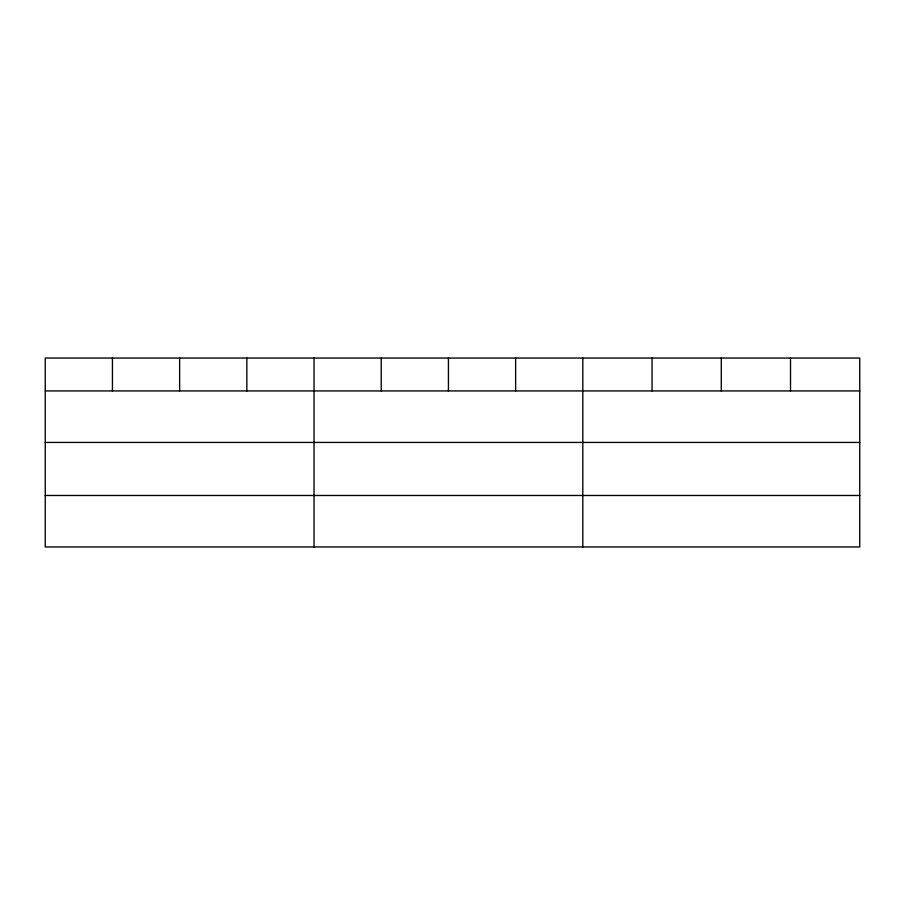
<?xml version="1.0" encoding="UTF-8"?>
<svg xmlns="http://www.w3.org/2000/svg" width="905" height="905" viewBox="0 0 905 905"><rect width="100%" height="100%" fill="white"/><g stroke="black" fill="none" stroke-linecap="round" stroke-linejoin="round"><path stroke-width="1.36" d="M859.75 442.432L859.75 358.041L45.25 358.041L45.25 546.959L859.75 546.959L859.75 442.432L45.25 442.432M45.25 390.937L859.75 390.937M45.25 495.476L859.75 495.476M790.518 358.041L790.518 390.937M721.285 358.041L721.285 390.937M652.053 358.041L652.053 390.937M582.82 358.041L582.82 546.959M515.624 358.041L515.624 390.937M448.428 358.041L448.428 390.937M381.231 358.041L381.231 390.937M314.035 358.041L314.035 546.959M246.839 358.041L246.839 390.937M179.643 358.041L179.643 390.937M112.446 358.041L112.446 390.937"/></g></svg>
